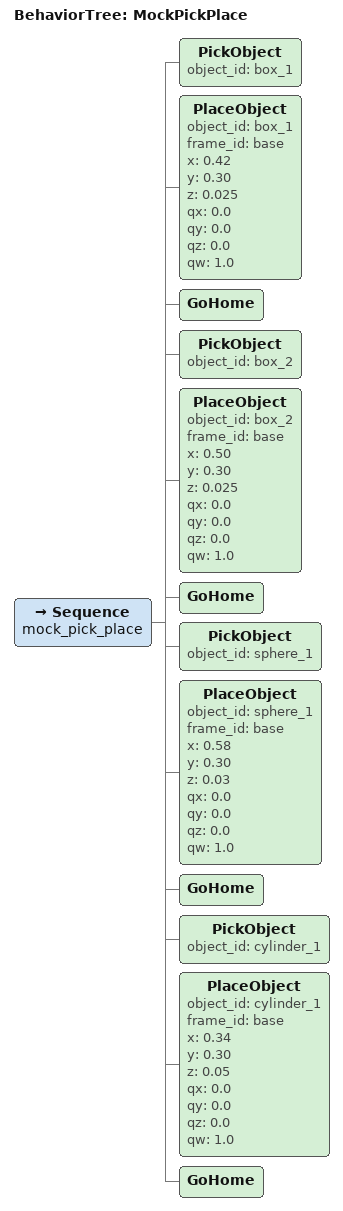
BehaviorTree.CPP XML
<root BTCPP_format="4" main_tree_to_execute="MockPickPlace">
  <BehaviorTree ID="MockPickPlace">
    <Sequence name="mock_pick_place">
      <PickObject  object_id="box_1"/>
      <PlaceObject object_id="box_1" frame_id="base" x="0.42" y="0.30" z="0.025"
                   qx="0.0" qy="0.0" qz="0.0" qw="1.0"/>
      <GoHome/>

      <PickObject  object_id="box_2"/>
      <PlaceObject object_id="box_2" frame_id="base" x="0.50" y="0.30" z="0.025"
                   qx="0.0" qy="0.0" qz="0.0" qw="1.0"/>
      <GoHome/>

      <PickObject  object_id="sphere_1"/>
      <PlaceObject object_id="sphere_1" frame_id="base" x="0.58" y="0.30" z="0.03"
                   qx="0.0" qy="0.0" qz="0.0" qw="1.0"/>
      <GoHome/>

      <PickObject  object_id="cylinder_1"/>
      <PlaceObject object_id="cylinder_1" frame_id="base" x="0.34" y="0.30" z="0.05"
                   qx="0.0" qy="0.0" qz="0.0" qw="1.0"/>
      <GoHome/>
    </Sequence>
  </BehaviorTree>
</root>
